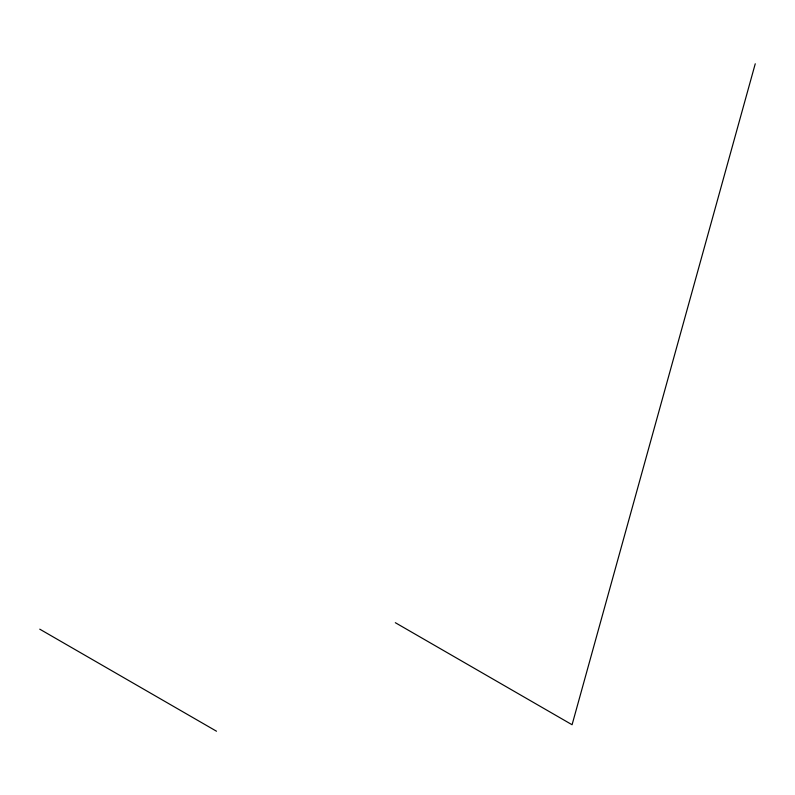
<?xml version="1.0" encoding="UTF-8"?>
<svg xmlns="http://www.w3.org/2000/svg" width="795" height="795" viewBox="0 0 795 795"><rect width="100%" height="100%" fill="white"/><g stroke="black" fill="none" stroke-linecap="round" stroke-linejoin="round"><path stroke-width="1.19" d="M755.25 63.779L572.082 724.742L395.324 622.694M39.75 629.163L216.508 731.221"/></g></svg>
